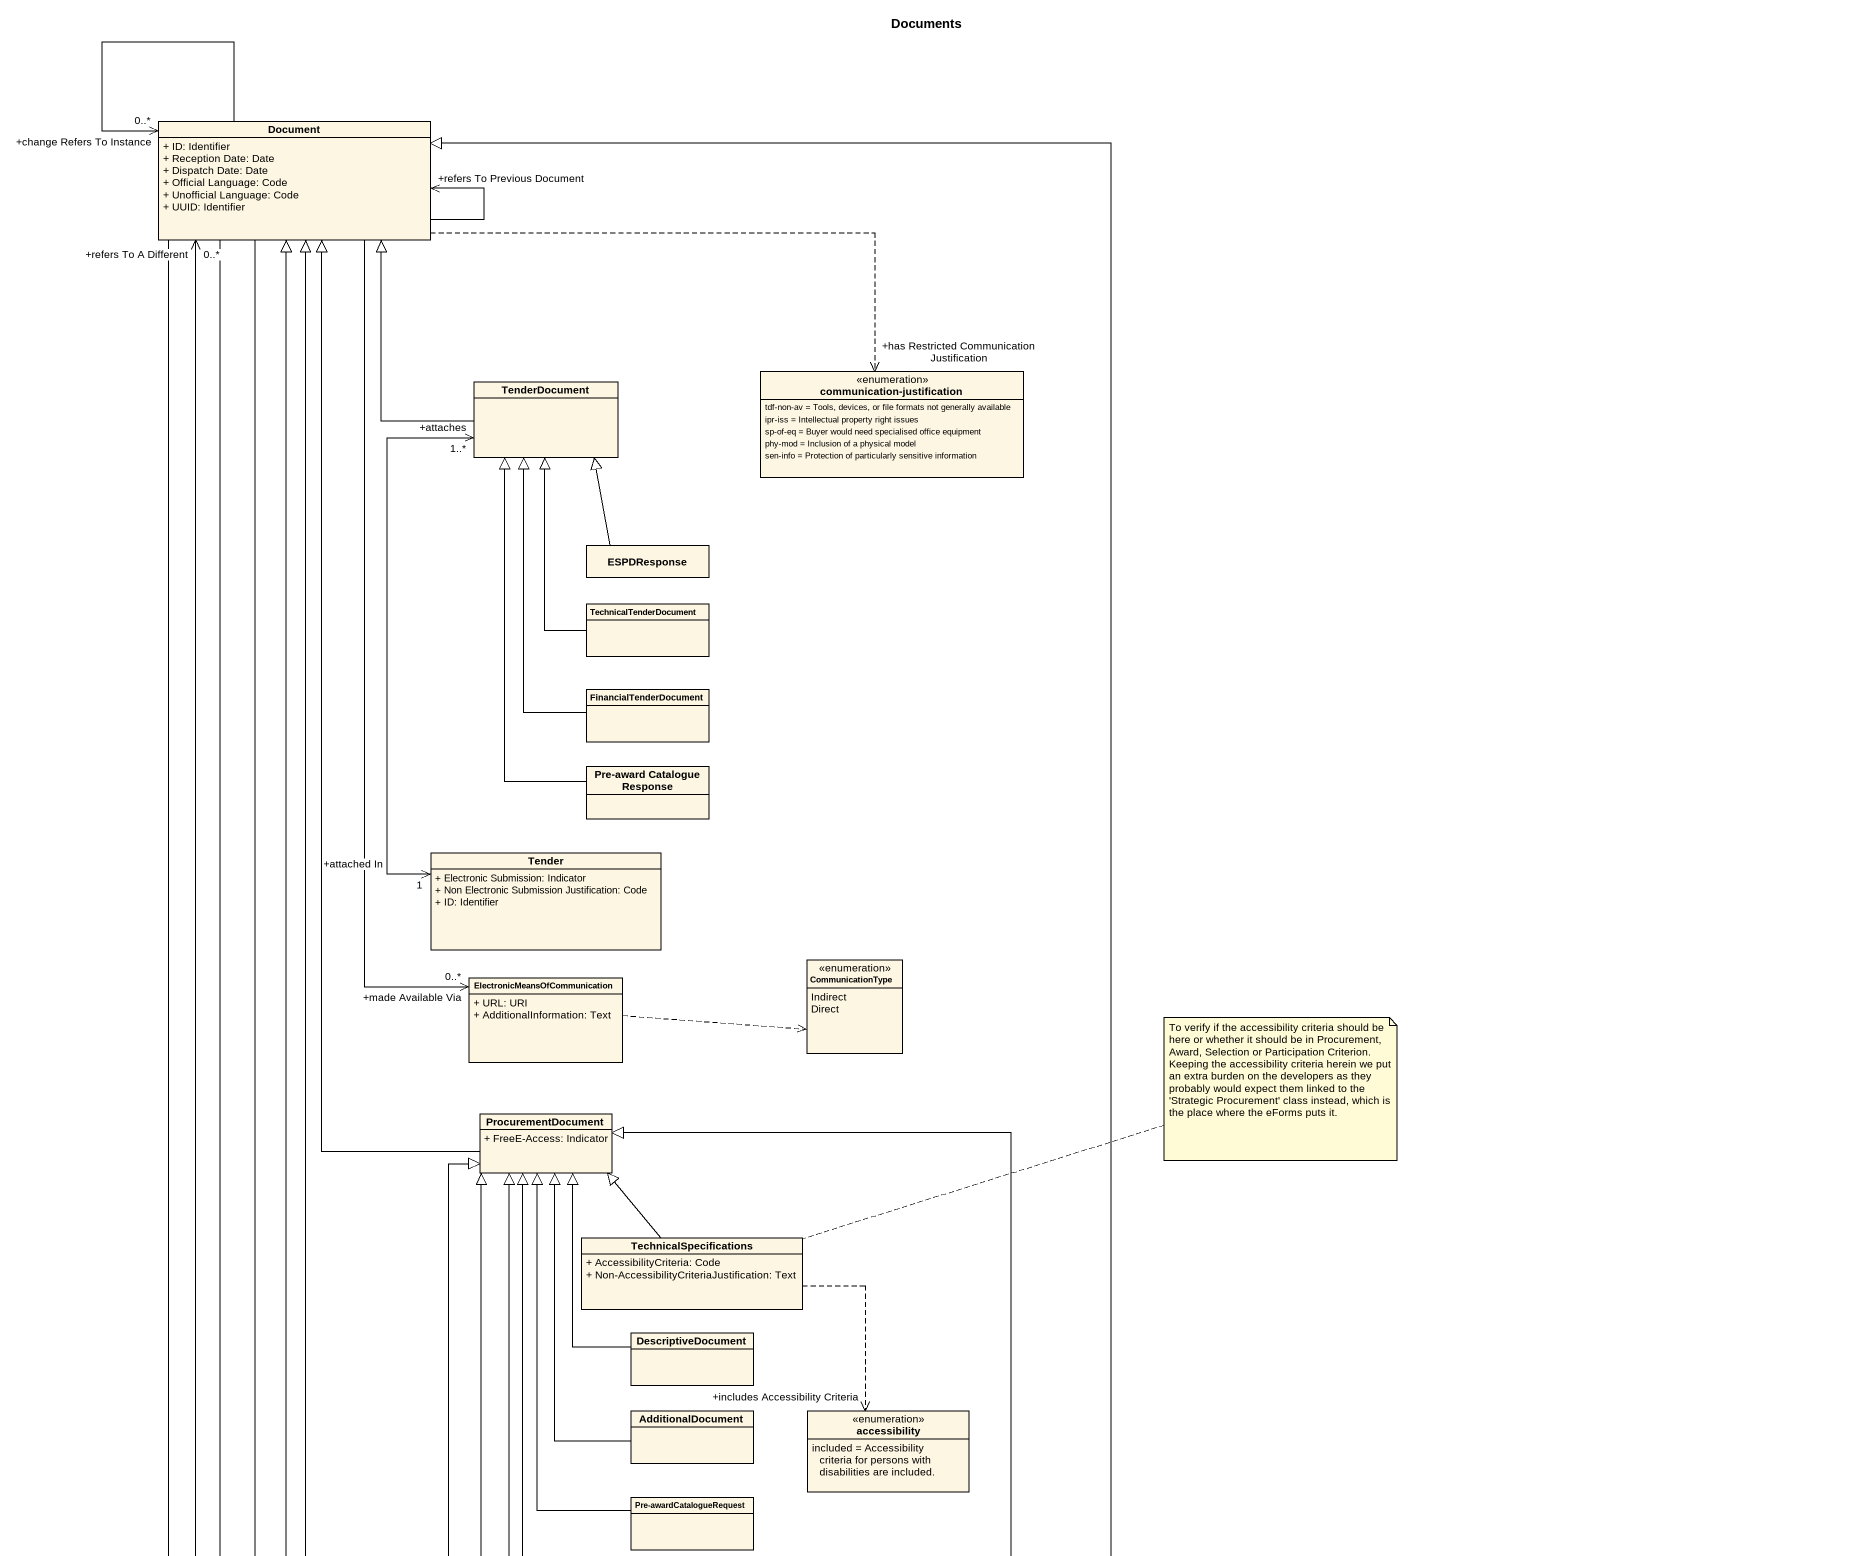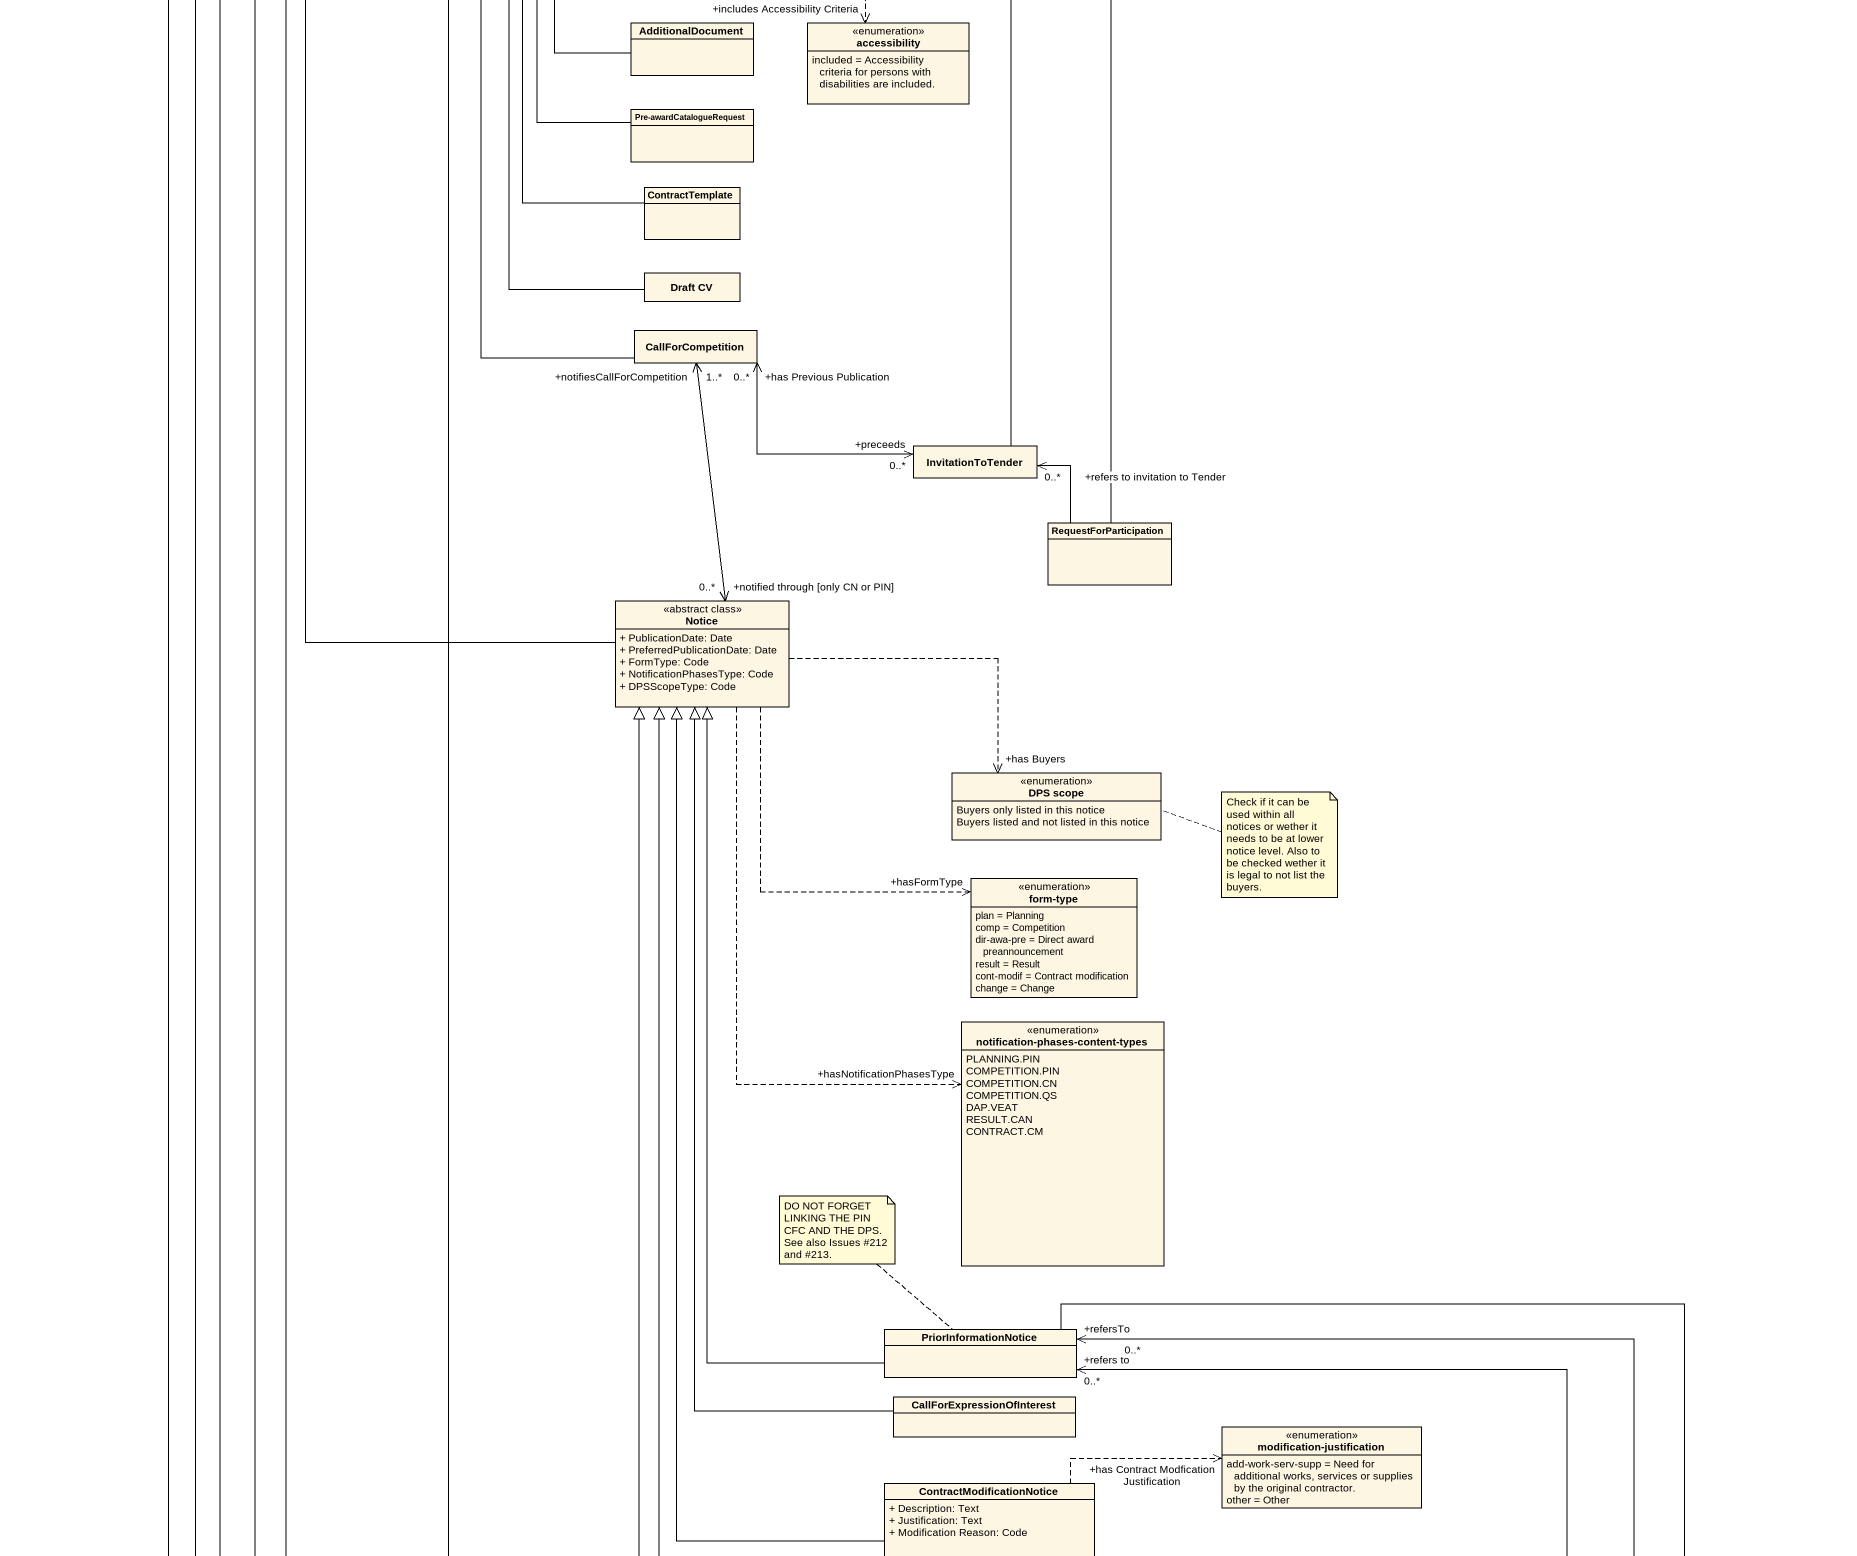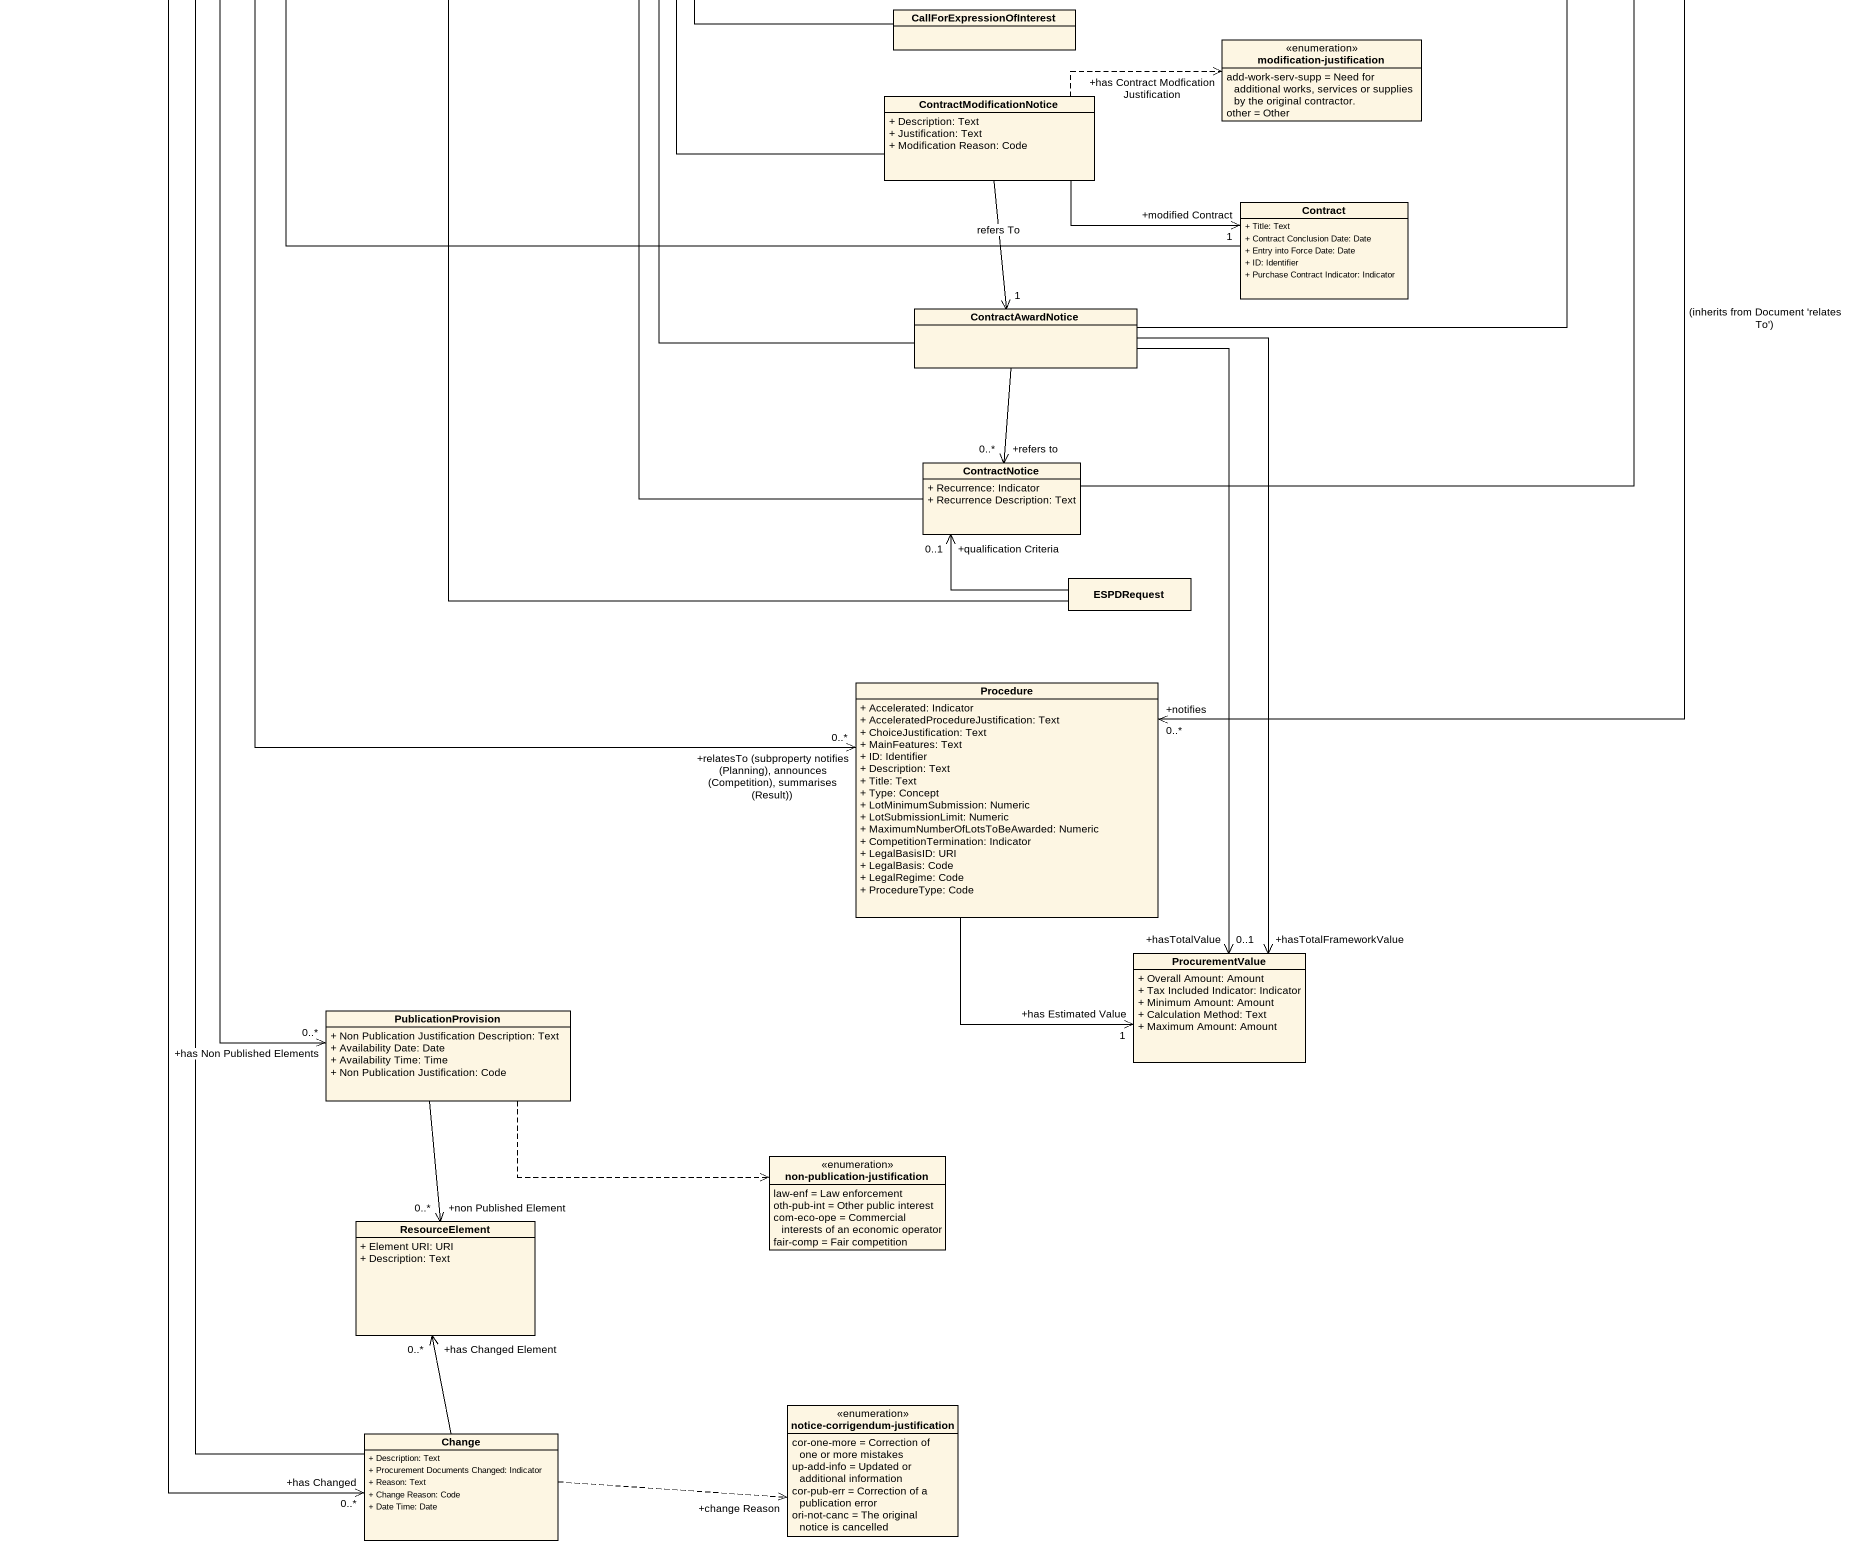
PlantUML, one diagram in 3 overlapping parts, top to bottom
@startuml
title Documents
hide circle
hide empty members
skinparam classAttributeIconSize 0
class Document {
  + ID: Identifier
  + Reception Date: Date
  + Dispatch Date: Date
  + Official Language: Code
  + Unofficial Language: Code
  + UUID: Identifier
}
class TenderDocument
enum "communication-justification" as communication_justification {
  tdf-non-av = Tools, devices, or file formats not generally available
  ipr-iss = Intellectual property right issues
  sp-of-eq = Buyer would need specialised office equipment
  phy-mod = Inclusion of a physical model
  sen-info = Protection of particularly sensitive information
}
class ESPDResponse
class TechnicalTenderDocument
class FinancialTenderDocument
class "Pre-award Catalogue Response" as Pre_award_Catalogue_Response
class Tender {
  + Electronic Submission: Indicator
  + Non Electronic Submission Justification: Code
  + ID: Identifier
}
enum CommunicationType {
  Indirect
  Direct
}
class "ElectronicMeansOfCommunication" as ElectronicMeansOfCommunicati {
  + URL: URI
  + AdditionalInformation: Text
}
class ProcurementDocument {
  + FreeE-Access: Indicator
}
class TechnicalSpecifications {
  + AccessibilityCriteria: Code
  + Non-AccessibilityCriteriaJustification: Text
}
class DescriptiveDocument
class AdditionalDocument
enum accessibility {
  included = Accessibility criteria for persons with disabilities are included.
}
class "Pre-awardCatalogueRequest" as Pre_awardCatalogueRequest
class ContractTemplate
class "Draft CV" as Draft_CV
class CallForCompetition
class InvitationToTender
class RequestForParticipation
class Notice <<abstract class>> {
  + PublicationDate: Date
  + PreferredPublicationDate: Date
  + FormType: Code
  + NotificationPhasesType: Code
  + DPSScopeType: Code
}
enum "DPS scope" as DPS_scope {
  Buyers only listed in this notice
  Buyers listed and not listed in this notice
}
enum "form-type" as form_type {
  plan = Planning
  comp = Competition
  dir-awa-pre = Direct award preannouncement
  result = Result
  cont-modif = Contract modification
  change = Change
}
enum "notification-phases-content-types" as notification_phases_content {
  PLANNING.PIN
  COMPETITION.PIN
  COMPETITION.CN
  COMPETITION.QS
  DAP.VEAT
  RESULT.CAN
  CONTRACT.CM
}
class PriorInformationNotice
class CallForExpressionOfInterest
enum "modification-justification" as modification_justification {
  add-work-serv-supp = Need for additional works, services or supplies by the original contractor.
  other = Other
}
class ContractModificationNotice {
  + Description: Text
  + Justification: Text
  + Modification Reason: Code
}
class Contract {
  + Title: Text
  + Contract Conclusion Date: Date
  + Entry into Force Date: Date
  + ID: Identifier
  + Purchase Contract Indicator: Indicator
}
class ContractAwardNotice
class ContractNotice {
  + Recurrence: Indicator
  + Recurrence Description: Text
}
class ESPDRequest
class Procedure {
  + Accelerated: Indicator
  + AcceleratedProcedureJustification: Text
  + ChoiceJustification: Text
  + MainFeatures: Text
  + ID: Identifier
  + Description: Text
  + Title: Text
  + Type: Concept
  + LotMinimumSubmission: Numeric
  + LotSubmissionLimit: Numeric
  + MaximumNumberOfLotsToBeAwarded: Numeric
  + CompetitionTermination: Indicator
  + LegalBasisID: URI
  + LegalBasis: Code
  + LegalRegime: Code
  + ProcedureType: Code
}
class ProcurementValue {
  + Overall Amount: Amount
  + Tax Included Indicator: Indicator
  + Minimum Amount: Amount
  + Calculation Method: Text
  + Maximum Amount: Amount
}
class PublicationProvision {
  + Non Publication Justification Description: Text
  + Availability Date: Date
  + Availability Time: Time
  + Non Publication Justification: Code
}
enum "non-publication-justification" as non_publication {
  law-enf = Law enforcement
  oth-pub-int = Other public interest
  com-eco-ope = Commercial interests of an economic operator
  fair-comp = Fair competition
}
class ResourceElement {
  + Element URI: URI
  + Description: Text
}
class Change {
  + Description: Text
  + Procurement Documents Changed: Indicator
  + Reason: Text
  + Change Reason: Code
  + Date Time: Date
}
enum "notice-corrigendum-justification" as notice_corrigendum {
  cor-one-more = Correction of one or more mistakes
  up-add-info = Updated or additional information
  cor-pub-err = Correction of a publication error
  ori-not-canc = The original notice is cancelled
}
Document --> "+change Refers To Instance\n0..*" Document
Document --> "+refers To Previous Document" Document
Document .right.> "+has Restricted Communication Justification" communication_justification
Document --> "+made Available Via\n0..*" ElectronicMeansOfCommunicati
Document --> "+relatesTo (subproperty notifies (Planning), announces (Competition), summarises (Result))\n0..*" Procedure
Document --> "+has Non Published Elements\n0..*" PublicationProvision
Document --> "+has Changed\n0..*" Change
TenderDocument -up-|> Document
ESPDResponse -up-|> TenderDocument
TechnicalTenderDocument -up-|> TenderDocument
FinancialTenderDocument -up-|> TenderDocument
Pre_award_Catalogue_Response -up-|> TenderDocument
Tender "+attached In\n1" <-up-> "+attaches\n1..*" TenderDocument
ElectronicMeansOfCommunicati .right.> CommunicationType
ProcurementDocument -up-|> Document
TechnicalSpecifications -up-|> ProcurementDocument
TechnicalSpecifications ..> "+includes Accessibility Criteria" accessibility
DescriptiveDocument -up-|> ProcurementDocument
AdditionalDocument -up-|> ProcurementDocument
Pre_awardCatalogueRequest -up-|> ProcurementDocument
ContractTemplate -up-|> ProcurementDocument
Draft_CV -up-|> ProcurementDocument
CallForCompetition -up-|> ProcurementDocument
CallForCompetition "+notifiesCallForCompetition\n1..*" <--> "+notified through [only CN or PIN]\n0..*" Notice
InvitationToTender -up-|> ProcurementDocument
InvitationToTender "+preceeds\n0..*" <-left-> "+has Previous Publication\n0..*" CallForCompetition
RequestForParticipation -up-|> Document
RequestForParticipation -up-> "+refers to invitation to Tender\n0..*" InvitationToTender
Notice -up-|> Document
Notice .right.> "+has Buyers" DPS_scope
Notice ..> "+hasFormType" form_type
Notice ..> "+hasNotificationPhasesType" notification_phases_content
PriorInformationNotice -up-|> Notice
PriorInformationNotice --> "+notifies\n0..*" Procedure : (inherits from Document 'relates To')
CallForExpressionOfInterest -up-|> Notice
ContractModificationNotice -up-|> Notice
ContractModificationNotice .right.> "+has Contract Modfication Justification" modification_justification
ContractModificationNotice -right-> "+modified Contract\n1" Contract
ContractModificationNotice --> "1" ContractAwardNotice : refers To
Contract -up-|> Document
ContractAwardNotice -up-|> Notice
ContractAwardNotice -up-> "+refers to\n0..*" PriorInformationNotice
ContractAwardNotice --> "+refers to\n0..*" ContractNotice
ContractAwardNotice --> "+hasTotalFrameworkValue" ProcurementValue
ContractAwardNotice --> "+hasTotalValue\n0..1" ProcurementValue
ContractNotice -up-|> Notice
ContractNotice -up-> "+refersTo\n0..*" PriorInformationNotice
ContractNotice "+qualification Criteria\n0..1" <-- ESPDRequest
ESPDRequest -up-|> ProcurementDocument
Procedure --> "+has Estimated Value\n1" ProcurementValue
PublicationProvision .right.> non_publication
PublicationProvision --> "+non Published Element\n0..*" ResourceElement
Change -up-> "+refers To A Different\n0..*" Document
Change -up-> "+has Changed Element\n0..*" ResourceElement
Change .right.> "+change Reason" notice_corrigendum
note right of TechnicalSpecifications
  To verify if the accessibility criteria should be here or whether it should be in Procurement, Award, Selection or Participation Criterion.
  Keeping the accessibility criteria herein we put an extra burden on the developers as they probably would expect them linked to the 'Strategic Procurement' class instead, which is the place where the eForms puts it.
end note
note right of DPS_scope : Check if it can be used within all notices or wether it needs to be at lower notice level. Also to be checked wether it is legal to not list the buyers.
note top of PriorInformationNotice : DO NOT FORGET LINKING THE PIN CFC AND THE DPS. See also Issues #212 and #213.
@enduml
